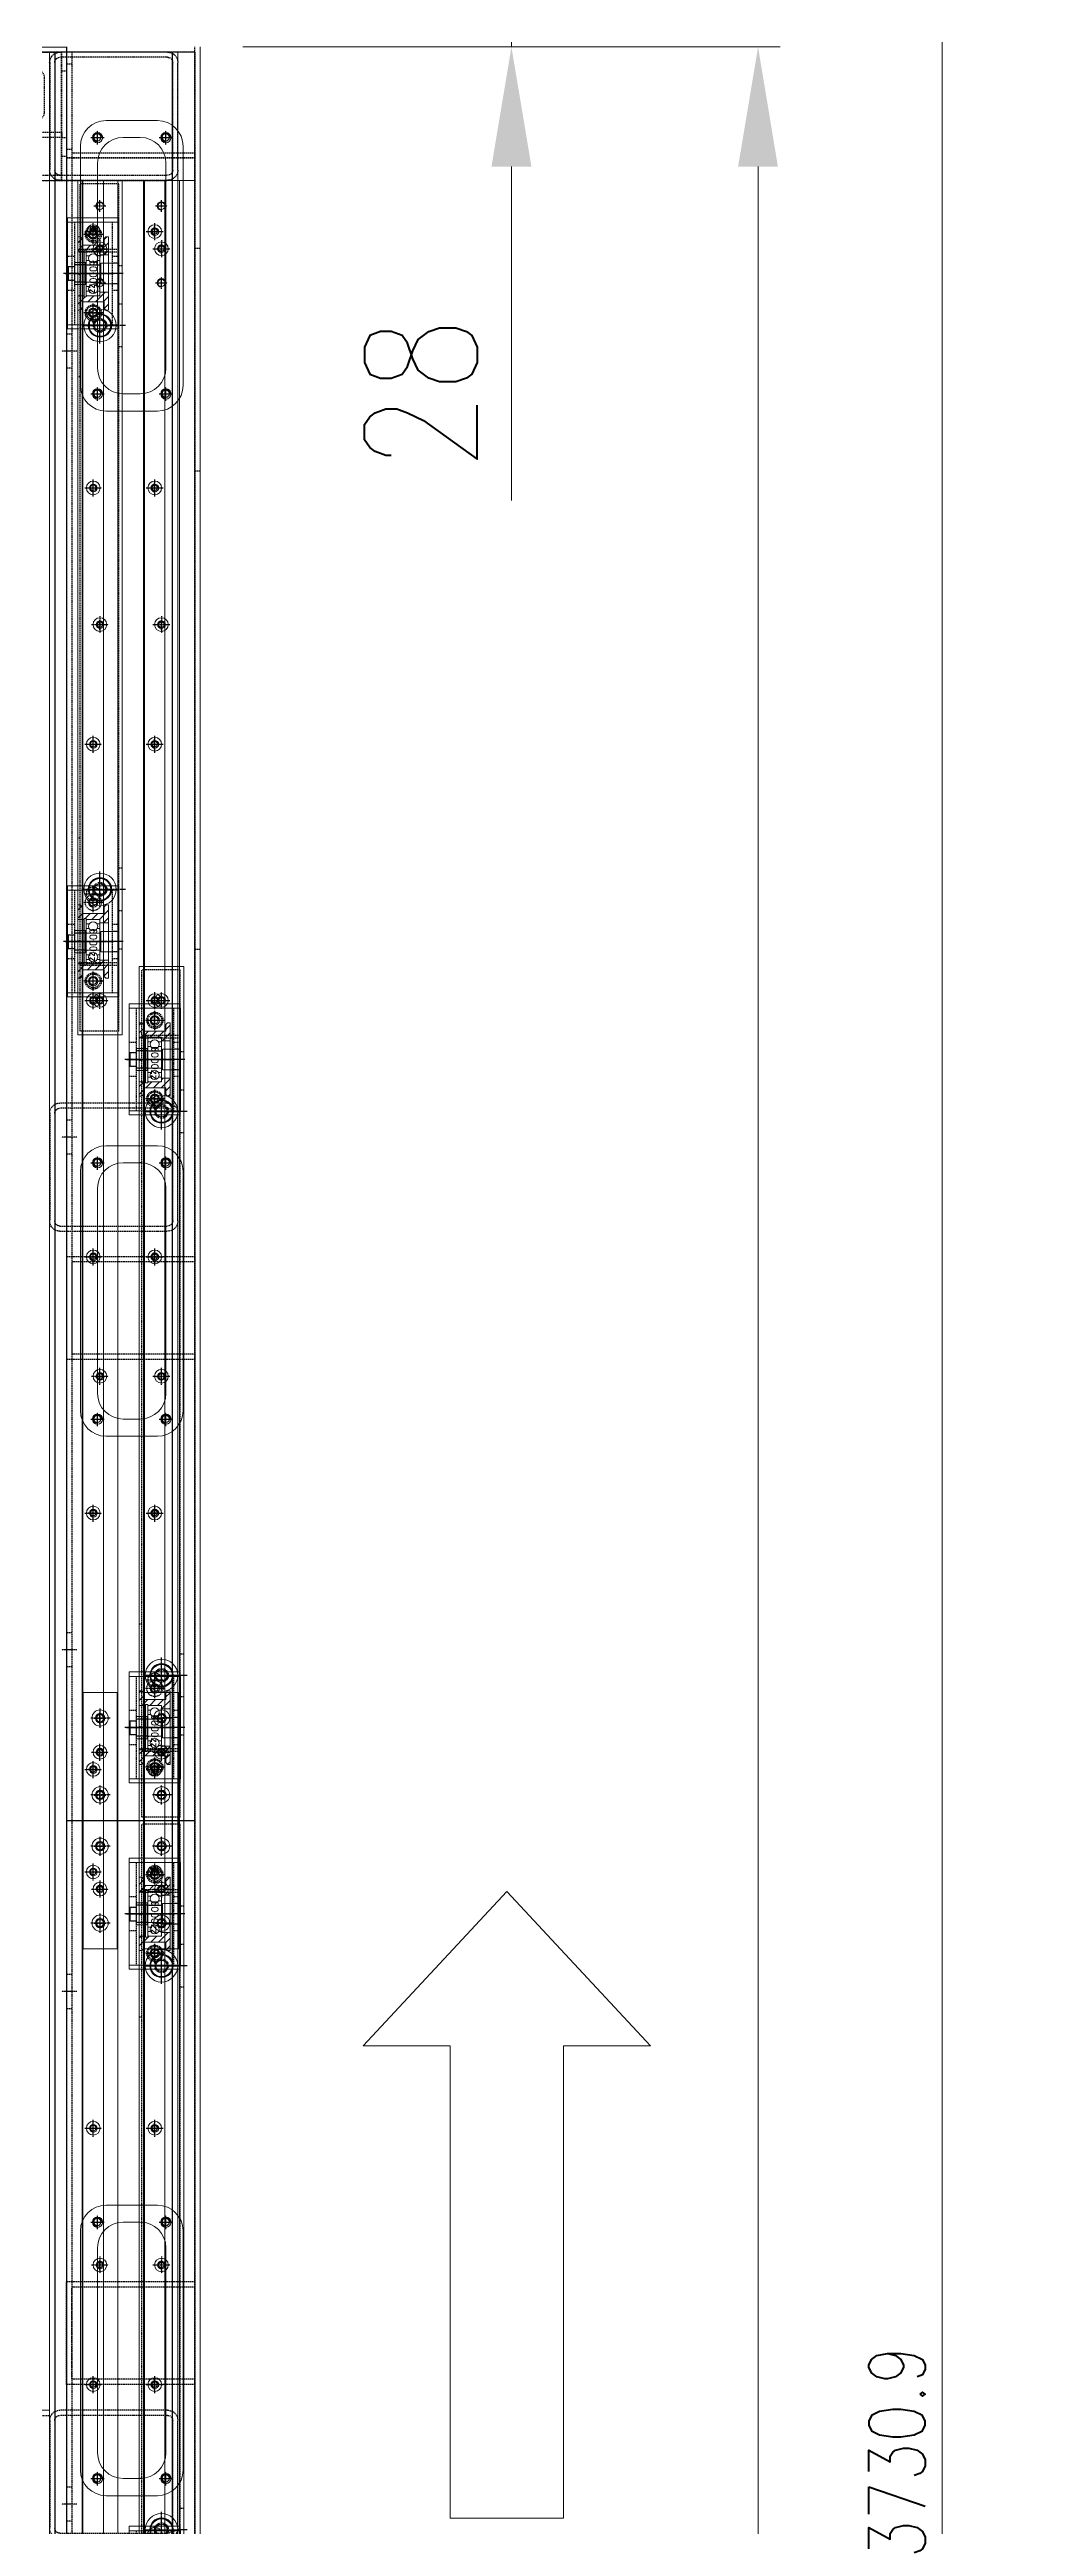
# Model space of a CAD drawing. Header units: millimetres. Extents: x -32759 to 129432, y 390 to 54305.
# Drawn here: x 12552 to 13125, y 24914 to 26363 of the extents above; entities that cross this region are included whole.
import ezdxf

# ---------------------------------------------------------------- set-up
doc = ezdxf.new("R2010")
doc.units = ezdxf.units.MM
doc.linetypes.add('CENTER', pattern=[2, 1.25, -0.25, 0.25, -0.25])
doc.linetypes.add('HIDDEN', pattern=[0.375, 0.25, -0.125])
doc.layers.add('_BODY', color=7, linetype='Continuous', lineweight=13)
for name, color, linetype in [('CL', 1, 'CENTER'), ('FL', 3, 'Continuous'), ('HL', 2, 'HIDDEN')]:
    doc.layers.add(name, color=color, linetype=linetype)
doc.styles.add('ROAMNS', font='romans.shx', dxfattribs={"width": 0.8, "bigfont": 'whgtxt.shx'})
doc.styles.get("Standard").update_dxf_attribs({"font": 'arial.ttf'})
doc.styles.add('한글', font='romans.shx', dxfattribs={"height": 4, "bigfont": 'whgtxt.shx'})
doc.dimstyles.new('10 한덕_도면칫수', dxfattribs={"dimscale": 10, "dimtxt": 3.3, "dimasz": 2, "dimexe": 0.65, "dimexo": 1.25, "dimgap": 1, "dimtad": 1, "dimdsep": 46, "dimtxsty": 'ROAMNS', "dimcen": 0, "dimclrd": 7, "dimclre": 7, "dimclrt": 2, "dimadec": 0, "dimazin": 2, "dimtp": 0.1, "dimtm": 0.1, "dimtfac": 0.71, "dimtmove": 0, "dimatfit": 3, "dimfxl": 1, "dimlwd": -1, "dimlwe": -1, "dimarcsym": 1})
doc.dimstyles.new('20 작은 한덕_도면칫수', dxfattribs={"dimscale": 20, "dimtxt": 3.3, "dimasz": 3.5, "dimexe": 0.65, "dimexo": 1.25, "dimgap": 1, "dimtad": 1, "dimdec": 0, "dimdsep": 46, "dimtxsty": 'ROAMNS', "dimcen": 0, "dimclrd": 7, "dimclre": 7, "dimclrt": 2, "dimadec": 0, "dimazin": 2, "dimtp": 0.1, "dimtm": 0.1, "dimtfac": 0.71, "dimtdec": 0, "dimtmove": 0, "dimatfit": 3, "dimfxl": 1, "dimlwd": -1, "dimlwe": -1, "dimarcsym": 1})
doc.dimstyles.new('7 작은 한덕_도면칫수', dxfattribs={"dimscale": 9, "dimtxt": 3.7, "dimasz": 3.1, "dimexe": 0.65, "dimexo": 1.25, "dimgap": 1, "dimtad": 1, "dimdec": 1, "dimdsep": 46, "dimtxsty": 'ROAMNS', "dimcen": 0, "dimclrd": 7, "dimclre": 7, "dimclrt": 2, "dimadec": 0, "dimazin": 2, "dimtp": 0.1, "dimtm": 0.1, "dimtfac": 0.71, "dimtdec": 1, "dimtmove": 0, "dimatfit": 3, "dimfxl": 1, "dimlwd": -1, "dimlwe": -1, "dimarcsym": 1})
doc.dimstyles.new('AM_ISO$0', dxfattribs={"dimtxt": 3.5, "dimasz": 3.5, "dimexe": 1, "dimexo": 1, "dimgap": 1.5, "dimtad": 1, "dimdsep": 46, "dimtxsty": 'Standard', "dimcen": 0, "dimclrd": 256, "dimclre": 256, "dimclrt": 2, "dimadec": 0, "dimazin": 2, "dimtp": 0.1, "dimtm": 0.1, "dimtfac": 0.71, "dimtdec": 3, "dimtmove": 0, "dimatfit": 3, "dimfxl": 1, "dimlwd": -1, "dimlwe": -1, "dimarcsym": 1})

# ---------------------------------------------------------------- blocks, each defined once
blk = doc.blocks.new('*D1578')
at = {"color": 7, "linetype": 'ByBlock', "transparency": 16777216}
for p, q in [((259996.3, 139106.9), (259996.3, 139247.9)), ((260971.3, 139106.9), (260971.3, 139247.9)), ((260066.3, 139234.9), (260901.3, 139234.9))]:
    blk.add_line(p, q, dxfattribs=at)
at = {"color": 7, "transparency": 16777216}
for points in [[(260066.3, 139246.6), (260066.3, 139223.2), (259996.3, 139234.9)], [(260901.3, 139246.6), (260901.3, 139223.2), (260971.3, 139234.9)]]:
    blk.add_solid(points, dxfattribs=at)
at = {"layer": 'Defpoints', "color": 0, "transparency": 16777216}
for p in [(260971.3, 139234.9), (259996.3, 139081.9), (260971.3, 139081.9)]:
    blk.add_point(p, dxfattribs=at)
at = {"color": 2, "transparency": 16777216, "insert": (260593.2, 139287.9), "char_height": 66, "attachment_point": 5, "style": 'ROAMNS'}
blk.add_mtext('975', dxfattribs=at)
blk = doc.blocks.new('tyudrt')
at = {"layer": 'HL', "ltscale": 3}
for p, q in [((311320.9, 131.8), (311383.9, 131.8)), ((311314.9, 62.8), (311314.9, 125.8)), ((311317.9, 62.8), (311317.9, 125.8)), ((311320.9, 128.8), (311383.9, 128.8)), ((311386.9, 125.8), (311386.9, 62.8)), ((311389.9, 125.8), (311389.9, 62.8)), ((311383.9, 59.8), (311320.9, 59.8)), ((311383.9, 56.8), (311320.9, 56.8))]:
    blk.add_line(p, q, dxfattribs=at)
for centre, radius, start, end in [((311320.9, 125.8), 6, 90, 180), ((311383.9, 125.8), 6, 0, 90), ((311320.9, 125.8), 3, 90, 180), ((311383.9, 125.8), 3, 0, 90), ((311320.9, 62.8), 6, 180, 270), ((311320.9, 62.8), 3, 180, 270), ((311383.9, 62.8), 6, 270, 0), ((311383.9, 62.8), 3, 270, 0)]:
    blk.add_arc(centre, radius, start, end, dxfattribs=at)
blk = doc.blocks.new('78E4TWT')
at = {"ltscale": 0.5}
for p, q in [((199299.9, 17897.8), (196019.9, 17897.8)), ((199299.9, 17897.8), (199299.9, 17822.8)), ((196019.9, 17822.8), (199299.9, 17822.8))]:
    blk.add_line(p, q, dxfattribs=at)
at = {"layer": 'HL', "ltscale": 3}
for p, q in [((196019.9, 17894.6), (199299.9, 17894.6)), ((196019.9, 17826), (199299.9, 17826))]:
    blk.add_line(p, q, dxfattribs=at)
blk = doc.blocks.new('78544')
blk.add_blockref('78E4TWT', (-6405.6, 4246.2))
at = {"xscale": -1}
blk.add_blockref('tyudrt', (504209.2, 22012.2), dxfattribs=at)
blk = doc.blocks.new('R6WRWT')
at = {"ltscale": 0.5}
for p in [(208028.3, 17762.3), (205958.3, 17687.3)]:
    blk.add_line(p, (208028.3, 17687.3), dxfattribs=at)
at = {"layer": 'HL', "ltscale": 3}
for p, q in [((205958.3, 17759.1), (208028.3, 17759.1)), ((205958.3, 17690.5), (208028.3, 17690.5))]:
    blk.add_line(p, q, dxfattribs=at)
blk = doc.blocks.new('T7ETT')
at = {"ltscale": 0.5}
for p, q in [((206535.9, 18593.1), (206535.9, 18518.1)), ((206535.9, 18518.1), (208158.9, 18518.1))]:
    blk.add_line(p, q, dxfattribs=at)
at = {"layer": 'HL', "ltscale": 3}
blk.add_line((206535.9, 18521.3), (208158.9, 18521.3), dxfattribs=at)
blk = doc.blocks.new('567W55')
at = {"ltscale": 0.5}
for p in [(194983.8, 20204.5), (192913.8, 19219.5)]:
    blk.add_line(p, (194983.8, 19219.5), dxfattribs=at)
blk = doc.blocks.new('574534')
at = {"rotation": 90}
blk.add_blockref('T7ETT', (212121.9, -187231.4), dxfattribs=at)
for name, p in [('567W55', (0, 0)), ('R6WRWT', (-13044.4, 1542.1))]:
    blk.add_blockref(name, p)
at = {"xscale": -1}
for p in [(504918.7, 19172.6), (505683.7, 19172.6), (506298.7, 19172.6)]:
    blk.add_blockref('tyudrt', p, dxfattribs=at)
blk = doc.blocks.new('r6qq3rwq')
at = {"ltscale": 0.5}
for radius in [4, 2.25]:
    blk.add_circle((157631.8, 30506), radius, dxfattribs=at)
at = {"layer": 'CL', "ltscale": 0.5}
for p, q in [((157626.8, 30506), (157636.8, 30506)), ((157631.8, 30511), (157631.8, 30501))]:
    blk.add_line(p, q, dxfattribs=at)
blk = doc.blocks.new('6tuerte')
at = {"ltscale": 0.5}
for p, q in [((158864.4, 29431), (158864.4, 29419)), ((158864.4, 29431), (159824.4, 29431)), ((159824.4, 29431), (159824.4, 29419)), ((158864.4, 29419), (159824.4, 29419))]:
    blk.add_line(p, q, dxfattribs=at)
for p in [(1262.6, -1081.1), (1412.6, -1081.1), (1562.6, -1081.1), (1712.6, -1081.1), (1862.6, -1081.1), (2012.6, -1081.1), (2162.6, -1081.1)]:
    blk.add_blockref('r6qq3rwq', p)
blk = doc.blocks.new('ryuere')
at = {"layer": 'HL', "ltscale": 3}
for p, q in [((-17901.7, 10665.7), (-17901.7, 10667.2)), ((-17841.7, 10665.7), (-17841.7, 10667.2))]:
    blk.add_line(p, q, dxfattribs=at)
blk = doc.blocks.new('tirru')
at = {"layer": 'CL'}
for p, q in [((-18456.6, 9458.8), (-18446.8, 9458.8)), ((-18451.7, 9463.8), (-18451.7, 9453.9))]:
    blk.add_line(p, q, dxfattribs=at)
at = {"layer": 'HL', "ltscale": 3}
blk.add_circle((-18451.7, 9458.8), 4, dxfattribs=at)
blk = doc.blocks.new('r66uru')
at = {"layer": 'CL'}
blk.add_line((-18386.7, 10633.2), (-18386.7, 10639.2), dxfattribs=at)
at = {"layer": 'HL', "ltscale": 3}
for p, q in [((-18399.2, 10635.2), (-18399.2, 10637.2)), ((-18374.2, 10635.2), (-18374.2, 10637.2))]:
    blk.add_line(p, q, dxfattribs=at)
blk = doc.blocks.new('fjffj')
at = {"layer": 'HL', "ltscale": 3}
for p, q in [((-18321.7, 10635.2), (-18321.7, 10637.2)), ((-17921.7, 10635.2), (-17921.7, 10637.2))]:
    blk.add_line(p, q, dxfattribs=at)
blk = doc.blocks.new('tyrttet')
blk.add_circle((200207.9, 17418.1), 6.6)
at = {"layer": 'CL'}
for p, q in [((200207.9, 17426.2), (200207.9, 17410)), ((200199.8, 17418.1), (200216, 17418.1))]:
    blk.add_line(p, q, dxfattribs=at)
blk = doc.blocks.new('trtete')
for p, q in [((200122.9, 17402.1), (200122.9, 17428.1)), ((200122.9, 17428.1), (200622.9, 17428.1)), ((200622.9, 17402.1), (200622.9, 17428.1)), ((200122.9, 17402.1), (200622.9, 17402.1))]:
    blk.add_line(p, q)
at = {"layer": 'HL', "ltscale": 3}
for p, q in [((200124.9, 17404.1), (200124.9, 17426.6)), ((200124.9, 17426.6), (200620.9, 17426.6)), ((200163.4, 17404.1), (200163.4, 17426.6)), ((200164.9, 17404.1), (200164.9, 17428.1)), ((200580.9, 17404.1), (200580.9, 17428.1)), ((200582.4, 17404.1), (200582.4, 17426.6)), ((200620.9, 17404.1), (200620.9, 17426.6)), ((200124.9, 17404.1), (200620.9, 17404.1))]:
    blk.add_line(p, q, dxfattribs=at)
for name, p in [('tirru', (218606.1, 7960.2)), ('tirru', (218657.1, 7960.2)), ('ryuere', (218409.6, 6760.9)), ('tirru', (218997.1, 7960.2)), ('tirru', (219043.1, 7960.2)), ('tyrttet', (0, -3)), ('tyrttet', (330, -3)), ('fjffj', (218494.6, 6766.9)), ('r66uru', (218594.6, 6766.9))]:
    blk.add_blockref(name, p)
at = {"xscale": -1}
for name, p in [('ryuere', (182336.2, 6760.9)), ('r66uru', (182151.2, 6766.9))]:
    blk.add_blockref(name, p, dxfattribs=at)
blk = doc.blocks.new('tu7yett')
at = {"ltscale": 0.5}
for radius in [9.5, 6.83, 6.33]:
    blk.add_circle((203706, 14336.9), radius, dxfattribs=at)
at = {"layer": 'CL', "ltscale": 0.5}
for p, q in [((203695.5, 14336.9), (203716.5, 14336.9)), ((203706, 14347.4), (203706, 14326.4))]:
    blk.add_line(p, q, dxfattribs=at)
at = {"layer": 'FL', "ltscale": 0.5}
blk.add_circle((203706, 14336.9), 3.32, dxfattribs=at)
at = {"layer": 'HL', "ltscale": 0.5}
blk.add_circle((203706, 14336.9), 4, dxfattribs=at)
blk = doc.blocks.new('uiorwe')
blk.add_circle((-18255.5, 8800.9), 2.75)
at = {"layer": 'CL'}
for p, q in [((-18261.2, 8800.9), (-18249.7, 8800.9)), ((-18255.5, 8795.2), (-18255.5, 8806.7))]:
    blk.add_line(p, q, dxfattribs=at)
at = {"layer": 'HL', "ltscale": 3}
blk.add_circle((-18255.5, 8800.9), 4.75, dxfattribs=at)
blk = doc.blocks.new('tyuwtt')
at = {"layer": 'CL'}
blk.add_line((-18535.9, 8734.9), (-18528.9, 8734.9), dxfattribs=at)
at = {"layer": 'HL', "ltscale": 3}
for p, q in [((-18534.4, 8738.9), (-18530.4, 8738.9)), ((-18534.4, 8730.9), (-18530.4, 8730.9))]:
    blk.add_line(p, q, dxfattribs=at)
blk = doc.blocks.new('RERE')
at = {"layer": 'CL'}
blk.add_line((201660.8, 16292.7), (201667.8, 16292.7), dxfattribs=at)
at = {"layer": 'HL', "ltscale": 3}
for p, q in [((201662.3, 16298.7), (201666.3, 16298.7)), ((201662.3, 16286.7), (201666.3, 16286.7))]:
    blk.add_line(p, q, dxfattribs=at)
blk = doc.blocks.new('R6UEWT')
at = {"ltscale": 0.5}
for p, q in [((201575.6, 16344.3), (201575.6, 16374.3)), ((201635.6, 16374.3), (201575.6, 16374.3)), ((201635.6, 16344.3), (201635.6, 16374.3)), ((201635.6, 16344.3), (201575.6, 16344.3))]:
    blk.add_line(p, q, dxfattribs=at)
at = {"layer": 'HL', "ltscale": 3}
for p, q in [((201635.6, 16370.3), (201575.6, 16370.3)), ((201595.6, 16370.3), (201595.6, 16374.3)), ((201615.6, 16370.3), (201615.6, 16374.3)), ((201635.6, 16348.3), (201575.6, 16348.3)), ((201595.6, 16344.3), (201595.6, 16348.3)), ((201615.6, 16344.3), (201615.6, 16348.3))]:
    blk.add_line(p, q, dxfattribs=at)
at = {"extrusion": (0, 0, -1), "zscale": -1, "rotation": 270}
blk.add_blockref('tyuwtt', (-210340.5, -2160.1), dxfattribs=at)
for p in [(219838, 7558.4), (219884, 7558.4)]:
    blk.add_blockref('uiorwe', p)
at = {"rotation": 90}
blk.add_blockref('RERE', (217898.3, -185317.9), dxfattribs=at)
blk = doc.blocks.new('UTREE')
at = {"ltscale": 0.5}
h = blk.add_hatch(dxfattribs=at)
h.set_pattern_fill('ANSI31', color=1, style=0)
h.paths.add_polyline_path([(201430.5, 16367), (201438.5, 16367), (201438.5, 16367.6), (201439.8, 16367.6), (201439.8, 16367), (201443.5, 16367), (201443.5, 16375.5), (201442, 16375.5), (201441, 16374.5), (201441, 16370.5), (201428, 16370.5), (201428, 16374.5), (201427, 16375.5), (201425.5, 16375.5), (201425.5, 16364.9), (201430.5, 16364.9)])
h.paths.add_polyline_path([(201441, 16337.5), (201441, 16333.5), (201442, 16332.5), (201443.5, 16332.5), (201443.5, 16341), (201439.8, 16341), (201439.8, 16340.4), (201438.5, 16340.4), (201438.5, 16341), (201430.5, 16341), (201430.5, 16343.1), (201425.5, 16343.1), (201425.5, 16332.5), (201427, 16332.5), (201428, 16333.5), (201428, 16337.5)])
for p, q in [((201425.5, 16375.5), (201425.5, 16332.5)), ((201427, 16375.5), (201425.5, 16375.5)), ((201428, 16374.5), (201427, 16375.5)), ((201428, 16374.5), (201428, 16370.5)), ((201441, 16370.5), (201428, 16370.5)), ((201430.5, 16367), (201430.5, 16341)), ((201438.5, 16367), (201430.5, 16367)), ((201438.5, 16367.6), (201438.5, 16340.4)), ((201438.5, 16367.6), (201439.8, 16367.6)), ((201439.8, 16367.6), (201439.8, 16340.4)), ((201443.5, 16367), (201439.8, 16367)), ((201442, 16375.5), (201441, 16374.5)), ((201441, 16374.5), (201441, 16370.5)), ((201442, 16375.5), (201443.5, 16375.5)), ((201443.5, 16375.5), (201443.5, 16332.5)), ((201430.5, 16364.9), (201425.5, 16364.9)), ((201430.5, 16343.1), (201425.5, 16343.1)), ((201428, 16337.5), (201428, 16333.5)), ((201441, 16337.5), (201428, 16337.5)), ((201438.5, 16341), (201430.5, 16341)), ((201438.5, 16340.4), (201439.8, 16340.4)), ((201443.5, 16341), (201439.8, 16341)), ((201441, 16337.5), (201441, 16333.5)), ((201427, 16332.5), (201425.5, 16332.5)), ((201428, 16333.5), (201427, 16332.5)), ((201441, 16333.5), (201442, 16332.5)), ((201442, 16332.5), (201443.5, 16332.5))]:
    blk.add_line(p, q, dxfattribs=at)
at = {"layer": 'CL', "ltscale": 0.5}
blk.add_line((201446.5, 16354), (201422.5, 16354), dxfattribs=at)
blk = doc.blocks.new('67etrre')
at = {"color": 1, "ltscale": 0.5}
for p, q in [((306752, 12561.4), (306752, 12536.4)), ((306753.7, 12559.2), (306752, 12559.2)), ((306753.7, 12556.5), (306752, 12556.5)), ((306759.5, 12561.9), (306752.5, 12561.9)), ((306752.5, 12553.9), (306759.5, 12553.9)), ((306760, 12559.2), (306758.3, 12559.2)), ((306760, 12556.5), (306758.3, 12556.5)), ((306760, 12536.4), (306760, 12561.4)), ((306753.7, 12541.2), (306752, 12541.2)), ((306759.5, 12543.9), (306752.5, 12543.9)), ((306760, 12541.2), (306758.3, 12541.2)), ((306753.7, 12538.5), (306752, 12538.5)), ((306752.5, 12535.9), (306759.5, 12535.9)), ((306760, 12538.5), (306758.3, 12538.5))]:
    blk.add_line(p, q, dxfattribs=at)
for centre in [(306756, 12557.9), (306756, 12539.9)]:
    blk.add_circle(centre, 2.67, dxfattribs=at)
for centre, start, end in [((306752.5, 12561.4), 90, 180), ((306752.5, 12554.4), 180, 270), ((306759.5, 12561.4), 0, 90), ((306759.5, 12554.4), 270, 0), ((306752.5, 12543.4), 90, 180), ((306759.5, 12543.4), 0, 90), ((306752.5, 12536.4), 180, 270), ((306759.5, 12536.4), 270, 0)]:
    blk.add_arc(centre, 0.5, start, end, dxfattribs=at)
at = {"layer": 'CL', "ltscale": 0.5}
blk.add_line((306751, 12548.9), (306761, 12548.9), dxfattribs=at)
at = {"ltscale": 0.5, "style": '한글'}
blk.add_text('6000zz', height=4, rotation=90, dxfattribs=at).set_placement((306757.9, 12541))
blk = doc.blocks.new('7UERE')
at = {"ltscale": 0.5}
for p, q in [((201578.5, 16473.6), (201579, 16474.1)), ((201578.5, 16473.6), (201578.5, 16462.6)), ((201589, 16474.1), (201579, 16474.1)), ((201579, 16474.1), (201579, 16462.1)), ((201589, 16462.1), (201589, 16474.1)), ((201604.5, 16473.1), (201589, 16473.1)), ((201578.5, 16462.6), (201579, 16462.1)), ((201589, 16462.1), (201579, 16462.1)), ((201604.5, 16463.1), (201589, 16463.1))]:
    blk.add_line(p, q, dxfattribs=at)
for p, q in [((201604.5, 16473.1), (201604.5, 16463.1)), ((201604.5, 16472.1), (201608, 16472.1)), ((201608, 16472.1), (201608.5, 16471.6)), ((201608, 16472.1), (201608, 16464.1)), ((201608.5, 16471.6), (201608.5, 16464.6)), ((201604.5, 16464.1), (201608, 16464.1)), ((201608.5, 16464.6), (201608, 16464.1))]:
    blk.add_line(p, q)
at = {"layer": 'CL'}
blk.add_line((201576, 16468.1), (201611, 16468.1), dxfattribs=at)
blk = doc.blocks.new('YURTETT')
at = {"ltscale": 0.5}
for p, q in [((201630.7, 16474.6), (201637.2, 16474.6)), ((201630.7, 16474.6), (201630.7, 16461.6)), ((201637.2, 16474.6), (201637.2, 16461.6)), ((201630.7, 16461.6), (201637.2, 16461.6))]:
    blk.add_line(p, q, dxfattribs=at)
at = {"layer": 'CL', "ltscale": 0.5}
blk.add_line((201628.7, 16468.1), (201639.2, 16468.1), dxfattribs=at)
at = {"layer": 'HL', "ltscale": 3}
for p, q in [((201630.7, 16473.1), (201637.2, 16473.1)), ((201630.7, 16463.1), (201637.2, 16463.1))]:
    blk.add_line(p, q, dxfattribs=at)
blk = doc.blocks.new('5YWWWE')
blk.add_blockref('R6UEWT', (-68.5, 300.4))
at = {"color": 1, "rotation": 90}
blk.add_blockref('UTREE', (217891.1, -184774.7), dxfattribs=at)
at = {"rotation": 90}
for name, p in [('YURTETT', (218005.2, -184966.5)), ('7UERE', (218005.2, -184933.8)), ('67etrre', (214085.9, -290096.2))]:
    blk.add_blockref(name, p, dxfattribs=at)
blk = doc.blocks.new('TYEWRW')
at = {"ltscale": 0.5}
blk.add_circle((316722.3, 32394.1), 2.07, dxfattribs=at)
at = {"color": 1, "ltscale": 0.5}
blk.add_arc((316722.3, 32394.1), 2.5, 270, 180, dxfattribs=at)
at = {"layer": 'CL', "ltscale": 0.5}
for p, q in [((316718.8, 32394.1), (316725.8, 32394.1)), ((316722.3, 32397.6), (316722.3, 32390.6))]:
    blk.add_line(p, q, dxfattribs=at)
blk = doc.blocks.new('trwew')
at = {"ltscale": 0.5}
for p, q in [((201573.1, 16182.9), (201573.1, 16152.9)), ((201573.1, 16182.9), (201638.1, 16182.9)), ((201638.1, 16182.9), (201638.1, 16152.9)), ((201573.1, 16152.9), (201638.1, 16152.9))]:
    blk.add_line(p, q, dxfattribs=at)
for p in [(-115139.8, -16226.2), (-115093.8, -16226.2)]:
    blk.add_blockref('TYEWRW', p)
blk = doc.blocks.new('6qwrqr')
for name, p in [('trtete', (1933.5, -1090.4)), ('trwew', (505.4, 160.8)), ('5YWWWE', (573.8, -331.1)), ('trwew', (896.4, 160.8)), ('5YWWWE', (964.8, -331.1)), ('tu7yett', (-1564.5, 1987.8)), ('tu7yett', (-1234.5, 1987.8))]:
    blk.add_blockref(name, p)
blk = doc.blocks.new('5TU7WRRW')
at = {"color": 6, "ltscale": 0.5}
for radius in [4, 2.25]:
    blk.add_circle((205051.6, 17515), radius, dxfattribs=at)
at = {"layer": 'CL', "ltscale": 0.5}
for p, q in [((205046.6, 17515), (205056.6, 17515)), ((205051.6, 17520), (205051.6, 17510))]:
    blk.add_line(p, q, dxfattribs=at)
blk = doc.blocks.new('5673Q')
at = {"ltscale": 0.5}
blk.add_circle((205056.2, 17552.2), 2.07, dxfattribs=at)
at = {"color": 1, "ltscale": 0.5}
blk.add_arc((205056.2, 17552.2), 2.5, 270, 180, dxfattribs=at)
at = {"layer": 'CL', "ltscale": 0.5}
for p, q in [((205056.2, 17555.7), (205056.2, 17548.7)), ((205052.7, 17552.2), (205059.7, 17552.2))]:
    blk.add_line(p, q, dxfattribs=at)
blk = doc.blocks.new('56uewwr')
at = {"color": 6}
for p, q in [((160185.2, 27256.1), (160185.2, 27181.1)), ((161145.2, 27256.1), (160185.2, 27256.1)), ((161145.2, 27256.1), (161145.2, 27181.1)), ((161145.2, 27247.1), (160185.2, 27247.1)), ((161145.2, 27226.1), (160185.2, 27226.1)), ((161145.2, 27211.1), (160185.2, 27211.1)), ((161145.2, 27190.1), (160185.2, 27190.1)), ((161145.2, 27181.1), (160185.2, 27181.1))]:
    blk.add_line(p, q, dxfattribs=at)
for p in [(-44856, 9684.4), (-44811, 9684.4), (-43971, 9684.4), (-43926, 9684.4), (-44856, 9648.4), (-44811, 9648.4), (-43971, 9648.4), (-43926, 9648.4)]:
    blk.add_blockref('5673Q', p)
for p in [(-44826.3, 9721.6), (-44606.3, 9721.6), (-44386.3, 9721.6), (-44826.3, 9685.6), (-44606.3, 9685.6), (-44386.3, 9685.6)]:
    blk.add_blockref('5TU7WRRW', p, dxfattribs=at)
at = {"color": 6, "xscale": -1}
for p in [(365936.8, 9721.6), (366156.8, 9721.6), (365936.8, 9685.6), (366156.8, 9685.6)]:
    blk.add_blockref('5TU7WRRW', p, dxfattribs=at)
blk = doc.blocks.new('ETQEWR')
at = {"color": 6}
for radius in [4.75, 2.75]:
    blk.add_circle((-34610, -1706.1), radius, dxfattribs=at)
at = {"layer": 'CL'}
for p, q in [((-34615.7, -1706.1), (-34604.2, -1706.1)), ((-34610, -1700.3), (-34610, -1711.8))]:
    blk.add_line(p, q, dxfattribs=at)
blk = doc.blocks.new('tyuerw')
at = {"color": 6}
for p, q in [((160540.2, 27082.4), (160690.2, 27082.4)), ((160540.2, 27062.4), (160540.2, 27082.4)), ((160690.2, 27062.4), (160690.2, 27082.4)), ((160540.2, 27062.4), (160690.2, 27062.4))]:
    blk.add_line(p, q, dxfattribs=at)
at = {"color": 6, "extrusion": (0, 0, -1), "zscale": -1, "rotation": 180}
for p in [(-195165.2, 25366.3), (-195210.2, 25366.3), (-195240.2, 25366.3), (-195285.2, 25366.3)]:
    blk.add_blockref('ETQEWR', p, dxfattribs=at)
blk = doc.blocks.new('r6wr3wr')
at = {"xscale": -1}
blk.add_blockref('56uewwr', (318408.7, 6279.3), dxfattribs=at)
for name, p in [('56uewwr', (-1961.8, 6279.3)), ('6qwrqr', (-43373, 17191.2)), ('tyuerw', (-2391.7, 6443.4)), ('6qwrqr', (-44333, 17155.2)), ('6qwrqr', (-43833, 17155.2)), ('tyuerw', (-2391.7, 6407.4))]:
    blk.add_blockref(name, p)
blk = doc.blocks.new('eywerw')
at = {"ltscale": 0.5}
blk.add_circle((158547.7, 31157.1), 3, dxfattribs=at)
at = {"layer": 'CL', "ltscale": 0.5}
for p, q in [((158543.6, 31157.1), (158551.7, 31157.1)), ((158547.7, 31161.1), (158547.7, 31153.1))]:
    blk.add_line(p, q, dxfattribs=at)
blk = doc.blocks.new('5ywrw')
at = {"ltscale": 0.5}
for p, q in [((158520.2, 31242.7), (158660.2, 31242.7)), ((158505.2, 31227.7), (158505.2, 31197.7)), ((158675.2, 31227.7), (158675.2, 31197.7)), ((158520.2, 31182.7), (158660.2, 31182.7))]:
    blk.add_line(p, q, dxfattribs=at)
for centre, start, end in [((158520.2, 31227.7), 90, 180), ((158660.2, 31227.7), 0, 90), ((158520.2, 31197.7), 180, 270), ((158660.2, 31197.7), 270, 0)]:
    blk.add_arc(centre, 15, start, end, dxfattribs=at)
for p in [(-32.5, 75.6), (117.5, 75.6), (-32.5, 35.6), (117.5, 35.6)]:
    blk.add_blockref('eywerw', p)
blk = doc.blocks.new('r6yerwe')
at = {"layer": 'HL', "ltscale": 3}
for p, q in [((160910.1, 29876.8), (160910.1, 29951.8)), ((160910.1, 29951.8), (160970.1, 29951.8)), ((160913.1, 29948.8), (160967.1, 29948.8)), ((160913.1, 29876.8), (160913.1, 29948.8)), ((160967.1, 29876.8), (160967.1, 29948.8)), ((160970.1, 29876.8), (160970.1, 29951.8)), ((160910.1, 29876.8), (160913.1, 29876.8)), ((160967.1, 29876.8), (160970.1, 29876.8))]:
    blk.add_line(p, q, dxfattribs=at)
blk = doc.blocks.new('y4ee')
at = {"ltscale": 0.5}
blk.add_circle((159827.3, 26534.4), 2.07, dxfattribs=at)
at = {"color": 1, "ltscale": 0.5}
blk.add_arc((159827.3, 26534.4), 2.5, 270, 180, dxfattribs=at)
at = {"layer": 'CL', "ltscale": 0.5}
for p, q in [((159823.8, 26534.4), (159830.8, 26534.4)), ((159827.3, 26537.9), (159827.3, 26530.9))]:
    blk.add_line(p, q, dxfattribs=at)
blk = doc.blocks.new('56ertet')
at = {"layer": 'CL', "ltscale": 0.5}
blk.add_line((163010.1, 32886), (163005.1, 32886), dxfattribs=at)
at = {"layer": 'HL', "ltscale": 3}
for p, q in [((163006.1, 32889), (163006.6, 32888.5)), ((163006.1, 32889), (163009.1, 32889)), ((163006.1, 32883), (163006.6, 32883.5)), ((163006.1, 32883), (163009.1, 32883)), ((163006.6, 32888.5), (163006.6, 32883.5)), ((163006.6, 32888.5), (163008.5, 32888.5)), ((163006.6, 32883.5), (163008.5, 32883.5)), ((163008.5, 32888.5), (163009.1, 32889)), ((163008.5, 32888.5), (163008.5, 32883.5)), ((163008.5, 32883.5), (163009.1, 32883))]:
    blk.add_line(p, q, dxfattribs=at)
blk = doc.blocks.new('r6werw4t')
at = {"ltscale": 0.5}
for p, q in [((164562.8, 36015.3), (164562.8, 36093.3)), ((165472.8, 36093.3), (164562.8, 36093.3)), ((165472.8, 36015.3), (165472.8, 36093.3)), ((164750.8, 36075.3), (164630.8, 36075.3)), ((165404.8, 36075.3), (165284.8, 36075.3)), ((164615.8, 36050.3), (164615.8, 36060.3)), ((164765.8, 36050.3), (164765.8, 36060.3)), ((165269.8, 36050.3), (165269.8, 36060.3)), ((165419.8, 36050.3), (165419.8, 36060.3)), ((164630.8, 36035.3), (164750.8, 36035.3)), ((165284.8, 36035.3), (165404.8, 36035.3)), ((164562.8, 36015.3), (165472.8, 36015.3))]:
    blk.add_line(p, q, dxfattribs=at)
for centre, start, end in [((164630.8, 36060.3), 90, 180), ((164750.8, 36060.3), 0, 90), ((165284.8, 36060.3), 90, 180), ((165404.8, 36060.3), 0, 90), ((164630.8, 36050.3), 180, 270), ((164750.8, 36050.3), 270, 0), ((165284.8, 36050.3), 180, 270), ((165404.8, 36050.3), 270, 0)]:
    blk.add_arc(centre, 15, start, end, dxfattribs=at)
at = {"layer": 'HL', "ltscale": 3}
for p, q in [((164565.8, 36018.3), (164565.8, 36093.3)), ((165469.8, 36018.3), (165469.8, 36093.3)), ((164562.8, 36079.3), (164565.8, 36079.3)), ((164565.8, 36068.3), (164562.8, 36068.3)), ((164562.8, 36029.3), (164565.8, 36029.3)), ((164562.8, 36018.3), (165472.8, 36018.3)), ((164662.8, 36015.3), (164662.8, 36018.3)), ((164696.3, 36015.3), (164696.3, 36018.3)), ((164836.3, 36015.3), (164836.3, 36018.3)), ((164869.8, 36015.3), (164869.8, 36018.3)), ((164931.8, 36015.3), (164931.8, 36018.3)), ((165201.8, 36015.3), (165201.8, 36018.3)), ((165372.8, 36015.3), (165372.8, 36018.3))]:
    blk.add_line(p, q, dxfattribs=at)
at = {"color": 6}
for p in [(4788.5, 9540.9), (4938.5, 9540.9), (5442.5, 9540.9), (5592.5, 9540.9), (4788.5, 9500.9), (4938.5, 9500.9), (5442.5, 9500.9), (5592.5, 9500.9)]:
    blk.add_blockref('y4ee', p, dxfattribs=at)
at = {"rotation": 90}
for p in [(197536.8, -126990.8), (197548.8, -126990.8), (197582.3, -126990.8), (197722.3, -126990.8), (197755.8, -126990.8), (197805.8, -126990.8), (197903.8, -126990.8), (198099.8, -126990.8), (198270.8, -126990.8)]:
    blk.add_blockref('56ertet', p, dxfattribs=at)
blk = doc.blocks.new('t7werwt')
at = {"layer": 'HL', "ltscale": 3}
for p, q in [((164615.8, 33415.3), (164615.8, 33365.3)), ((165419.8, 33415.3), (164615.8, 33415.3)), ((165419.8, 33415.3), (165419.8, 33365.3)), ((165419.8, 33412.3), (164615.8, 33412.3)), ((165419.8, 33365.3), (164615.8, 33365.3))]:
    blk.add_line(p, q, dxfattribs=at)
blk = doc.blocks.new('7twrr')
at = {"layer": 'HL', "ltscale": 3}
for p, q in [((155237.4, 35893.6), (155237.4, 35943.6)), ((155287.4, 35943.6), (155237.4, 35943.6)), ((155287.4, 35940.6), (155240.4, 35940.6)), ((155240.4, 35893.6), (155240.4, 35940.6)), ((155287.4, 35940.6), (155287.4, 35943.6)), ((155240.4, 35893.6), (155237.4, 35893.6))]:
    blk.add_line(p, q, dxfattribs=at)
blk = doc.blocks.new('567tee')
at = {"layer": 'CL', "ltscale": 0.5}
blk.add_line((164991.6, 34750.5), (164982.6, 34750.5), dxfattribs=at)
at = {"layer": 'HL', "ltscale": 3}
for p, q in [((164988.6, 34763), (164985.6, 34763)), ((164988.6, 34738), (164985.6, 34738))]:
    blk.add_line(p, q, dxfattribs=at)
blk = doc.blocks.new('r6uetwt')
at = {"xscale": -1}
blk.add_blockref('7twrr', (320226, 0), dxfattribs=at)
blk.add_blockref('567tee', (0, 1168.1))
blk = doc.blocks.new('578w4w')
at = {"layer": 'HL', "ltscale": 3}
for p, q in [((163133.6, 33730.1), (163133.6, 33680.1)), ((163937.6, 33730.1), (163133.6, 33730.1)), ((163937.6, 33727.1), (163133.6, 33727.1)), ((163937.6, 33730.1), (163937.6, 33680.1)), ((163937.6, 33680.1), (163133.6, 33680.1))]:
    blk.add_line(p, q, dxfattribs=at)
blk = doc.blocks.new('56w4w')
at = {"layer": 'HL', "ltscale": 3}
for p, q in [((163083.6, 34196.3), (163083.6, 34121.3)), ((163987.6, 34196.3), (163083.6, 34196.3)), ((163987.6, 34121.3), (163987.6, 34196.3)), ((163987.6, 34193.3), (163083.6, 34193.3)), ((163093.6, 34156.3), (163093.6, 34136.3)), ((163118.6, 34161.3), (163098.6, 34161.3)), ((163123.6, 34156.3), (163123.6, 34136.3)), ((163118.6, 34131.3), (163098.6, 34131.3)), ((163987.6, 34121.3), (163083.6, 34121.3))]:
    blk.add_line(p, q, dxfattribs=at)
for centre, start, end in [((163098.6, 34156.3), 90, 180), ((163118.6, 34156.3), 0, 90), ((163098.6, 34136.3), 180, 270), ((163118.6, 34136.3), 270, 0)]:
    blk.add_arc(centre, 5, start, end, dxfattribs=at)
blk = doc.blocks.new('6uwtrt')
for name, p in [('r6werw4t', (-3640.1, 0)), ('56w4w', (-2157.9, 1897)), ('5ywrw', (2460.5, 4842.5)), ('5ywrw', (3114.5, 4842.5)), ('r6uetwt', (-4013, 124.6)), ('t7werwt', (-3640.1, 2653)), ('578w4w', (-2157.9, 2338.2)), ('7twrr', (6542.3, 124.6))]:
    blk.add_blockref(name, p)
blk = doc.blocks.new('345w4w4')
at = {"layer": 'HL', "ltscale": 3}
for p, q in [((160426.9, 30996.3), (160426.9, 31071.3)), ((160488.9, 31071.3), (160426.9, 31071.3)), ((160488.9, 31068.3), (160429.9, 31068.3)), ((160429.9, 30996.3), (160429.9, 31068.3)), ((160488.9, 31068.3), (160488.9, 31071.3)), ((160429.9, 30996.3), (160426.9, 30996.3))]:
    blk.add_line(p, q, dxfattribs=at)
blk = doc.blocks.new('t7uyryry')
at = {"ltscale": 0.5}
for p, q in [((159261.5, 31250.7), (157185.5, 31250.7)), ((157973.5, 31232.7), (157853.5, 31232.7)), ((158593.5, 31232.7), (158473.5, 31232.7)), ((159193.5, 31232.7), (159073.5, 31232.7)), ((157838.5, 31207.7), (157838.5, 31217.7)), ((157988.5, 31207.7), (157988.5, 31217.7)), ((158458.5, 31207.7), (158458.5, 31217.7)), ((158608.5, 31207.7), (158608.5, 31217.7)), ((159058.5, 31207.7), (159058.5, 31217.7)), ((159208.5, 31207.7), (159208.5, 31217.7)), ((157853.5, 31192.7), (157973.5, 31192.7)), ((158473.5, 31192.7), (158593.5, 31192.7)), ((159073.5, 31192.7), (159193.5, 31192.7)), ((157185.5, 31172.7), (159261.5, 31172.7))]:
    blk.add_line(p, q, dxfattribs=at)
for centre, start, end in [((157853.5, 31217.7), 90, 180), ((157973.5, 31217.7), 0, 90), ((158473.5, 31217.7), 90, 180), ((158593.5, 31217.7), 0, 90), ((159073.5, 31217.7), 90, 180), ((159193.5, 31217.7), 0, 90), ((157853.5, 31207.7), 180, 270), ((157973.5, 31207.7), 270, 0), ((158473.5, 31207.7), 180, 270), ((158593.5, 31207.7), 270, 0), ((159073.5, 31207.7), 180, 270), ((159193.5, 31207.7), 270, 0)]:
    blk.add_arc(centre, 15, start, end, dxfattribs=at)
at = {"layer": 'HL', "ltscale": 3}
for p, q in [((159258.5, 31175.7), (159258.5, 31250.7)), ((157185.5, 31175.7), (159261.5, 31175.7)), ((158733.5, 31175.7), (158733.5, 31172.7)), ((159013.5, 31175.7), (159013.5, 31172.7)), ((159143.5, 31172.7), (159143.5, 31175.7))]:
    blk.add_line(p, q, dxfattribs=at)
at = {"color": 6}
for p in [(-1988.8, 4698.4), (-1838.8, 4698.4), (-1368.8, 4698.4), (-1218.8, 4698.4), (-768.8, 4698.4), (-618.8, 4698.4), (-1988.8, 4658.4), (-1838.8, 4658.4), (-1368.8, 4658.4), (-1218.8, 4658.4), (-768.8, 4658.4), (-618.8, 4658.4)]:
    blk.add_blockref('y4ee', p, dxfattribs=at)
blk = doc.blocks.new('578wr')
at = {"layer": 'HL', "ltscale": 3}
for p, q in [((159196.5, 28281.3), (157250.5, 28281.3)), ((159196.5, 28278.3), (157250.5, 28278.3)), ((159196.5, 28206.3), (159196.5, 28281.3)), ((159196.5, 28206.3), (157250.5, 28206.3))]:
    blk.add_line(p, q, dxfattribs=at)
blk = doc.blocks.new('56urfw')
at = {"ltscale": 0.5}
blk.add_circle((157533.1, 30589.2), 1.62, dxfattribs=at)
at = {"color": 1, "ltscale": 0.5}
blk.add_arc((157533.1, 30589.2), 2, 270, 180, dxfattribs=at)
at = {"layer": 'CL', "ltscale": 0.5}
for p, q in [((157530.1, 30589.2), (157536.1, 30589.2)), ((157533.1, 30592.2), (157533.1, 30586.2))]:
    blk.add_line(p, q, dxfattribs=at)
blk = doc.blocks.new('rtuw3rwr')
at = {"layer": 'HL', "ltscale": 3}
for p, q in [((159196.5, 28803.4), (157250.5, 28803.4)), ((159196.5, 28728.4), (159196.5, 28803.4)), ((159196.5, 28800.4), (157250.5, 28800.4)), ((159196.5, 28728.4), (157250.5, 28728.4))]:
    blk.add_line(p, q, dxfattribs=at)
for p in [(360.4, -1801.3), (510.4, -1801.3), (660.4, -1801.3), (720.4, -1801.3), (870.4, -1801.3), (1020.4, -1801.3), (1170.4, -1801.3), (1320.4, -1801.3), (1470.4, -1801.3), (1620.4, -1801.3), (360.4, -1837.3), (510.4, -1837.3), (660.4, -1837.3), (720.4, -1837.3), (870.4, -1837.3), (1020.4, -1837.3), (1170.4, -1837.3), (1320.4, -1837.3), (1470.4, -1837.3), (1620.4, -1837.3)]:
    blk.add_blockref('56urfw', p)
blk = doc.blocks.new('uett')
at = {"layer": 'CL', "ltscale": 0.5}
blk.add_line((157033, 24824), (157042, 24824), dxfattribs=at)
at = {"layer": 'HL', "ltscale": 3}
for p, q in [((157036, 24834), (157039, 24834)), ((157036, 24814), (157039, 24814))]:
    blk.add_line(p, q, dxfattribs=at)
blk = doc.blocks.new('rturtey')
at = {"layer": 'HL', "ltscale": 3}
for p, q in [((156812.2, 25141.9), (154742.2, 25141.9)), ((156812.2, 25138.9), (154742.2, 25138.9)), ((156755.2, 25138.9), (156755.2, 25141.9)), ((156805.2, 25138.9), (156805.2, 25141.9)), ((156812.2, 25066.9), (156812.2, 25141.9)), ((156812.2, 25066.9), (154742.2, 25066.9))]:
    blk.add_line(p, q, dxfattribs=at)
at = {"rotation": 90}
for p in [(180201.2, -131897.1), (180501.2, -131897.1), (180701.2, -131897.1), (181001.2, -131897.1), (181461.2, -131897.1)]:
    blk.add_blockref('uett', p, dxfattribs=at)
for p in [(-2015.9, -5466.8), (-1795.9, -5466.8), (-1715.9, -5466.8), (-1495.9, -5466.8), (-1275.9, -5466.8), (-1055.9, -5466.8), (-835.9, -5466.8), (-2015.9, -5502.8), (-1795.9, -5502.8), (-1715.9, -5502.8), (-1495.9, -5502.8), (-1275.9, -5502.8), (-1055.9, -5502.8), (-835.9, -5502.8)]:
    blk.add_blockref('56urfw', p)
blk = doc.blocks.new('56wer')
for name, p in [('rturtey', (0, 4455.8)), ('t7uyryry', (-2446.2, -1653.1)), ('578wr', (-2446.2, 1316.4)), ('rtuw3rwr', (-2446.2, 794.3)), ('r6yerwe', (-5462.8, -354.1)), ('345w4w4', (-3676.7, -1473.6))]:
    blk.add_blockref(name, p)
at = {"xscale": -1}
blk.add_blockref('r6yerwe', (317017.3, -354.1), dxfattribs=at)
blk = doc.blocks.new('5uwerwt')
at = {"rotation": 90}
blk.add_blockref('6uwtrt', (192830.5, -128822.2), dxfattribs=at)
for name, p in [('56wer', (0, 2502.8)), ('r6wr3wr', (-2446.2, -1434.9)), ('r6yerwe', (-5462.8, 2148.7)), ('6tuerte', (-4047.2, 2660)), ('5ywrw', (-3123, 849.7)), ('6tuerte', (-3087.2, 2660)), ('5ywrw', (-2503, 849.7)), ('5ywrw', (-1903, 849.7)), ('6tuerte', (-4047.2, 2624)), ('6tuerte', (-3087.2, 2624))]:
    blk.add_blockref(name, p)
at = {"xscale": -1}
blk.add_blockref('r6yerwe', (317017.3, 2148.7), dxfattribs=at)
blk = doc.blocks.new('*D1491')
at = {"color": 7, "linetype": 'ByBlock', "transparency": 16777216}
for p, q in [((261166.5, 139182.8), (261166.5, 139252.8)), ((261016.8, 139112.8), (261179.5, 139112.8)), ((261166.5, 139112.8), (261166.5, 139084.9)), ((261009.3, 139084.9), (261179.5, 139084.9)), ((261166.5, 139014.9), (261166.5, 138819.4))]:
    blk.add_line(p, q, dxfattribs=at)
at = {"color": 7, "transparency": 16777216}
for points in [[(261154.8, 139182.8), (261178.2, 139182.8), (261166.5, 139112.8)], [(261154.8, 139014.9), (261178.2, 139014.9), (261166.5, 139084.9)]]:
    blk.add_solid(points, dxfattribs=at)
at = {"layer": 'Defpoints', "color": 0, "transparency": 16777216}
for p in [(260991.8, 139112.8), (260984.3, 139084.9), (261166.5, 139084.9)]:
    blk.add_point(p, dxfattribs=at)
at = {"color": 2, "transparency": 16777216, "insert": (261113.5, 138882.1), "char_height": 66, "attachment_point": 5, "rotation": 90, "style": 'ROAMNS'}
blk.add_mtext('28', dxfattribs=at)
blk = doc.blocks.new('*D1504')
at = {"color": 7, "linetype": 'ByBlock', "transparency": 16777216}
for p, q in [((261009.3, 139084.9), (261323.8, 139084.9)), ((261310.8, 135871.9), (261310.8, 139014.9)), ((260993.1, 135801.9), (261323.8, 135801.9))]:
    blk.add_line(p, q, dxfattribs=at)
at = {"color": 7, "transparency": 16777216}
for points in [[(261299.1, 139014.9), (261322.4, 139014.9), (261310.8, 139084.9)], [(261299.1, 135871.9), (261322.4, 135871.9), (261310.8, 135801.9)]]:
    blk.add_solid(points, dxfattribs=at)
at = {"layer": 'Defpoints', "color": 0, "transparency": 16777216}
for p in [(260984.3, 139084.9), (261310.8, 139084.9), (260968.1, 135801.9)]:
    blk.add_point(p, dxfattribs=at)
at = {"color": 2, "transparency": 16777216, "insert": (261257.8, 137443.4), "char_height": 66, "attachment_point": 5, "rotation": 90, "style": 'ROAMNS'}
blk.add_mtext('3283', dxfattribs=at)
blk = doc.blocks.new('*D1529')
at = {"color": 7, "linetype": 'ByBlock', "transparency": 16777216}
for p, q in [((260959.3, 139542.8), (261425, 139542.8)), ((261418.5, 139522.8), (261418.5, 135831.9)), ((260736, 135811.9), (261425, 135811.9))]:
    blk.add_line(p, q, dxfattribs=at)
at = {"color": 7, "transparency": 16777216}
for points in [[(261415.1, 139522.8), (261421.8, 139522.8), (261418.5, 139542.8)], [(261415.1, 135831.9), (261421.8, 135831.9), (261418.5, 135811.9)]]:
    blk.add_solid(points, dxfattribs=at)
at = {"layer": 'Defpoints', "color": 0, "transparency": 16777216}
for p in [(260946.8, 139542.8), (260723.5, 135811.9), (261418.5, 135811.9)]:
    blk.add_point(p, dxfattribs=at)
at = {"color": 2, "transparency": 16777216, "insert": (261392, 137677.3), "char_height": 33, "attachment_point": 5, "rotation": 90, "style": 'ROAMNS'}
blk.add_mtext('3730.9', dxfattribs=at)
blk = doc.blocks.new('*D1345')
at = {"color": 7, "linetype": 'ByBlock', "transparency": 16777216}
for p, q in [((97320.9, 13114), (97320.9, 13255)), ((98295.9, 13114), (98295.9, 13255)), ((97390.9, 13242), (98225.9, 13242))]:
    blk.add_line(p, q, dxfattribs=at)
at = {"color": 7, "transparency": 16777216}
for points in [[(97390.9, 13230.3), (97390.9, 13253.6), (97320.9, 13242)], [(98225.9, 13230.3), (98225.9, 13253.6), (98295.9, 13242)]]:
    blk.add_solid(points, dxfattribs=at)
at = {"layer": 'Defpoints', "color": 0, "transparency": 16777216}
for p in [(98295.9, 13242), (97320.9, 13089), (98295.9, 13089)]:
    blk.add_point(p, dxfattribs=at)
at = {"color": 2, "transparency": 16777216, "insert": (97917.8, 13189), "char_height": 66, "attachment_point": 5, "rotation": 180, "style": 'ROAMNS'}
blk.add_mtext('975', dxfattribs=at)
blk = doc.blocks.new('*D1348')
at = {"linetype": 'ByBlock', "ltscale": 0.5, "transparency": 16777216}
for p, q in [((97322.9, 13119.9), (97294.5, 13119.9)), ((97295.5, 13095.5), (97295.5, 13116.4)), ((97319.9, 13092), (97294.5, 13092))]:
    blk.add_line(p, q, dxfattribs=at)
at = {"ltscale": 0.5, "transparency": 16777216}
for points in [[(97296, 13116.4), (97294.9, 13116.4), (97295.5, 13119.9)], [(97296, 13095.5), (97294.9, 13095.5), (97295.5, 13092)]]:
    blk.add_solid(points, dxfattribs=at)
at = {"layer": 'Defpoints', "color": 0, "ltscale": 0.5, "transparency": 16777216}
for p in [(97295.5, 13119.9), (97323.9, 13119.9), (97320.9, 13092)]:
    blk.add_point(p, dxfattribs=at)
at = {"color": 2, "ltscale": 0.5, "transparency": 16777216, "insert": (97298.7, 13105.9), "char_height": 3.5, "attachment_point": 5, "rotation": 270, "bg_fill": 3, "box_fill_scale": 1.1, "bg_fill_color": 256, "bg_fill_true_color": 13158600, "bg_fill_transparency": 0}
blk.add_mtext('27.9', dxfattribs=at)
blk = doc.blocks.new('y8e5ey')
dim = blk.add_linear_dim(base=(98295.895, 13241.97), p1=(97320.895, 13088.96), p2=(98295.895, 13088.96), angle=0, dimstyle='20 작은 한덕_도면칫수')
dim.commit()
dim.dimension.update_dxf_attribs({"geometry": '*D1345', "text_midpoint": (97917.84, 13241.97), "dimtype": 128})
at = {"ltscale": 0.5}
dim = blk.add_linear_dim(base=(97295.455, 13119.861), p1=(97320.895, 13091.96), p2=(97323.895, 13119.861), angle=90, dimstyle='AM_ISO$0', override={"dimfxl": 8, "dimtfill": 1}, dxfattribs=at)
dim.commit()
dim.dimension.update_dxf_attribs({"geometry": '*D1348', "text_midpoint": (97298.742, 13105.91)})
blk = doc.blocks.new('1')
at = {"color": 6, "xscale": -1}
blk.add_blockref('y8e5ey', (100575.763, -6800.077), dxfattribs=at)
blk = doc.blocks.new('sdfgsdfgcxvxbxcv')
at = {"color": 1}
blk.add_lwpolyline([(261163.818, 138005.374), (261079.705, 137915.123), (261130.59, 137915.123), (261130.59, 137638.711), (261197.046, 137638.711), (261197.046, 137915.123), (261247.931, 137915.123)], close=True, dxfattribs=at)
blk.add_blockref('1', (266381.038, 132792.991))
at = {"rotation": 90}
for name, p in [('78544', (283040.327, -53812.435)), ('574534', (280200.736, -55901.946)), ('5uwerwt', (293006.755, -17730.36))]:
    blk.add_blockref(name, p, dxfattribs=at)
for base, p1, p2, dimstyle, picture, middle in [((261418.465, 135811.875), (260946.774, 139542.775), (260723.514, 135811.875), '10 한덕_도면칫수', '*D1529', (261391.965, 137677.325)), ((261166.516, 139084.875), (260991.774, 139112.775), (260984.274, 139084.875), '20 작은 한덕_도면칫수', '*D1491', (261113.516, 138882.132)), ((261310.758, 139084.875), (260968.074, 135801.875), (260984.274, 139084.875), '20 작은 한덕_도면칫수', '*D1504', (261257.758, 137443.375))]:
    dim = blk.add_linear_dim(base=base, p1=p1, p2=p2, angle=90, dimstyle=dimstyle)
    dim.commit()
    dim.dimension.update_dxf_attribs({"geometry": picture, "text_midpoint": middle})
dim = blk.add_linear_dim(base=(260971.274, 139234.884), p1=(259996.274, 139081.875), p2=(260971.274, 139081.875), dimstyle='20 작은 한덕_도면칫수')
dim.commit()
dim.dimension.update_dxf_attribs({"geometry": '*D1578', "text_midpoint": (260593.219, 139234.884), "dimtype": 128})
at = {"ltscale": 0.5}
blk.add_leader([(263140.007, 139070.424), (262198.538, 139728.947), (261061.658, 139728.947)], dimstyle='7 작은 한덕_도면칫수', override={"dimgap": 1, "dimtad": 1}, dxfattribs=at)
blk = doc.blocks.new('2')
at = {"color": 6, "xscale": -1}
blk.add_blockref('y8e5ey', (121155.752, -6800.077), dxfattribs=at)
blk = doc.blocks.new('sdfgcxvbcbxcvbxc')
blk.add_blockref('2', (292948.326, 132792.991))
blk = doc.blocks.new('dfsgxcvbxcbxcvbxcbv')
blk.add_blockref('2', (329352.025, 132259.335))

msp = doc.modelspace()

# ---------------------------------------------------------------- block references
at = {"layer": '_BODY'}
for name in ['sdfgcxvbcbxcvbxc', 'sdfgsdfgcxvxbxcv', 'dfsgxcvbxcbxcvbxcbv']:
    msp.add_blockref(name, (-248343.9, -112720), dxfattribs=at)

doc.saveas('drawing.dxf')
